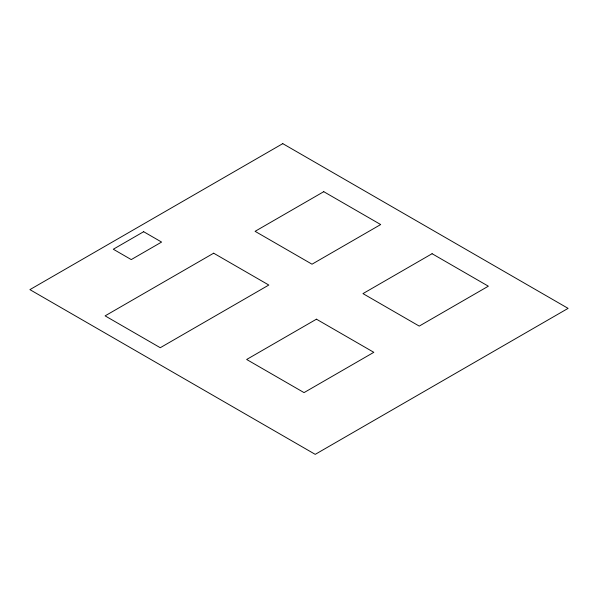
<?xml version="1.0" encoding="UTF-8"?>
<svg xmlns="http://www.w3.org/2000/svg" width="598" height="598" viewBox="0 0 598 598"><rect width="100%" height="100%" fill="white"/><g stroke="black" fill="none" stroke-linecap="round" stroke-linejoin="round"><path stroke-width="0.9" d="M282.772 143.64L29.9 289.634L315.228 454.36L568.1 308.366L282.772 143.64M143.655 231.71L113.306 249.231L131.246 259.592L161.595 242.07L143.655 231.71M213.658 253.201L105.106 315.864L160.264 347.715L268.816 285.044L213.658 253.201M323.757 191.681L255.084 231.329L312.014 264.196L380.687 224.549L323.757 191.681M316.447 319.19L246.66 359.48L304.038 392.609L373.817 352.319L316.447 319.19M432.085 253.709L362.964 293.611L419.235 326.097L488.349 286.195L432.085 253.709"/></g></svg>
